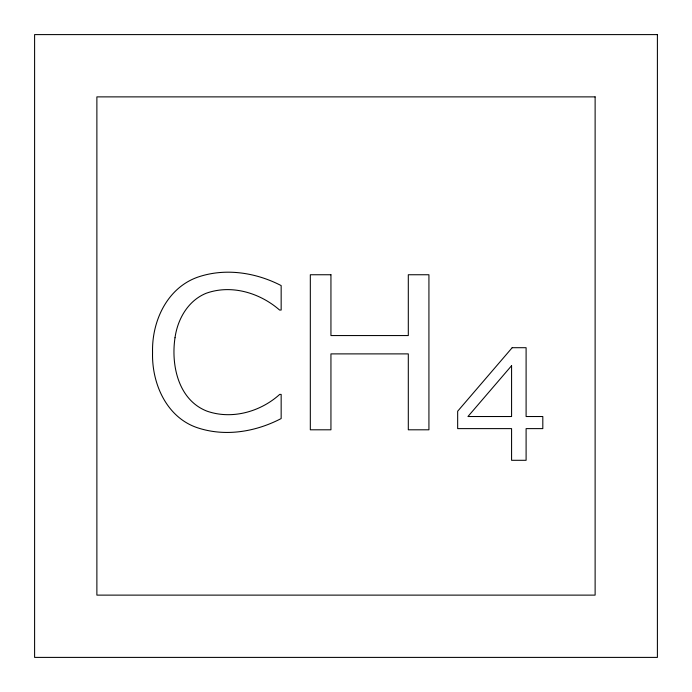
<?xml version="1.0" encoding="UTF-8"?>
<svg xmlns="http://www.w3.org/2000/svg" width="692" height="692" viewBox="0 0 692 692"><rect width="100%" height="100%" fill="white"/><g stroke="black" fill="none" stroke-linecap="round" stroke-linejoin="round"><path stroke-width="1.04" d="M175.015 337.731C170.872 365.134 178.32 399.95 206.865 411.109C231.82 419.897 260.434 411.835 279.706 394.397L281.16 394.397L281.16 418.556C255.746 431.817 225.462 436.955 197.8 427.872C166.495 417.631 151.652 383.394 152.56 352.427C151.712 321.555 166.884 288.175 197.488 277.241C224.935 267.674 255.703 272.397 281.16 285.58L281.16 310.051L279.603 310.051C259.889 292.811 231.275 284.161 206.026 293.33C188.042 300.7 177.602 319.133 175.015 337.731M512.184 347.704L457.663 411.23L457.663 428.616L511.578 428.616L511.578 460.301L526.102 460.301L526.102 428.616L542.813 428.616L542.813 416.523L526.102 416.523L526.102 347.704L512.184 347.704M511.578 365.705L467.948 416.523L511.578 416.523L511.578 365.705M657.4 34.6L34.6 34.6L34.6 657.4L657.4 657.4L657.4 34.6M595.12 96.88L96.88 96.88L96.88 595.12L595.12 595.12L595.12 96.88M330.94 274.75L310.319 274.75L310.319 429.801L330.94 429.801L330.94 353.889L408.306 353.889L408.306 429.801L428.928 429.801L428.928 274.75L408.306 274.75L408.306 335.559L330.94 335.559L330.94 274.75"/></g></svg>
